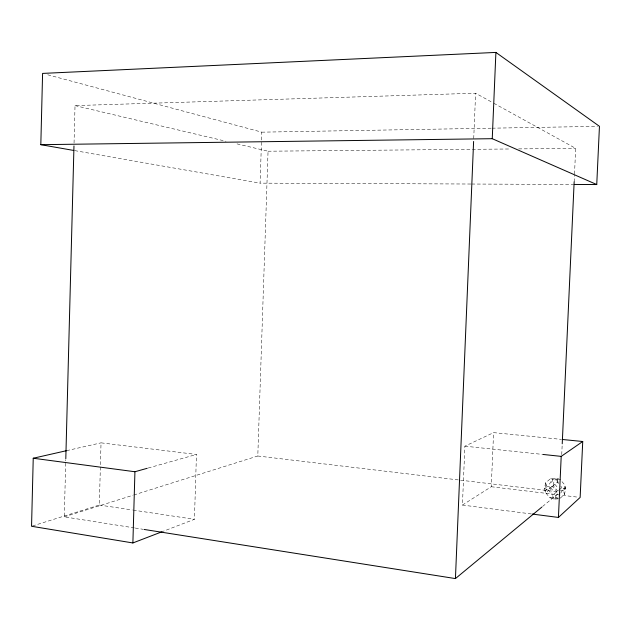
<?xml version="1.0" encoding="UTF-8"?>
<svg xmlns="http://www.w3.org/2000/svg" width="631" height="631" viewBox="0 0 631 631"><rect width="100%" height="100%" fill="white"/><g stroke="black" fill="none" stroke-linecap="round" stroke-linejoin="round"><path stroke-width="0.47" stroke-dasharray="3.15 2.37" d="M134.34 527.902L64.283 516.852L65.774 459.786M74.048 142.985L75.026 105.598L475.608 93.222L492.866 102.735M32.481 525.978L99.327 505.037L101.031 442.844L196.454 454.462L194.427 519.297L163.192 531.302M470.75 184.023L260.098 183.148L261.502 140.989M261.534 140.003L261.794 132.163L45.44 74.174M133.796 494.996L257.795 456L268.049 151.211L235.56 143.537M473.723 138.512L475.608 93.222M531.278 513.942L462.428 505.068L464.881 446.18L493.584 432.629L561.18 439.357M462.428 505.068L491.265 486.738L493.584 432.629M561.732 454.628L562.182 444.784M574.155 181.854L574.462 174.961M574.51 173.975L575.677 148.372L493.726 103.208M564.642 489.806L565.266 486.982M564.422 494.601L565.668 488.954L564.863 485.01L560.257 479.655L556.518 478.298L550.666 478.558L545.681 482.778L544.364 488.386L545.255 492.298L549.806 497.638L553.513 499.121L559.389 498.805L564.422 494.601L563.609 490.666L564.863 485.01M549.806 497.638L555.651 497.338L556.921 491.723L552.385 486.422L546.564 486.698L545.255 492.298M544.364 488.386L548.047 489.814L553.087 485.57L554.389 479.923L560.257 479.655M545.468 487.542L546.123 484.742M551.533 482.51L553.592 478.424M560.651 493.15L563.783 488.244M549.364 484.166L552.519 479.237M552.385 486.422L557.354 482.242L556.518 478.298M553.513 499.121L552.653 495.201L558.348 490.524M559.058 489.932L561.905 487.542L565.668 488.954M542.597 506.472L558.514 493.308M64.283 516.852L132.857 495.288M148.182 468.021L196.454 454.462M66.657 450.652L101.031 442.844M554.586 498.222L557.512 498.072M563.609 490.666L557.709 490.957L553.087 485.57M555.454 479.11L558.38 478.976L559.279 480.522M261.794 132.163L491.163 128.196M492.148 128.18L597.478 126.358M268.049 151.211L510.81 148.971M518.674 148.9L575.677 148.372M471.736 184.031L573.122 184.457M464.881 446.18L541.745 454.32M257.795 456L558.072 491.817M491.265 486.738L578.193 497.204M99.327 505.037L132.321 509.982M133.291 510.132L194.427 519.297M135.31 528.06L143.095 529.291M74.781 150.628L260.098 183.148M75.026 105.598L226.008 141.281M550.666 478.558L554.389 479.923M555.651 497.338L559.389 498.805M557.354 482.242L558.49 483.567M560.762 486.217L561.905 487.542M554.87 484.332L557.134 486.982M550.563 487.692L552.874 490.39M548.047 489.814L552.653 495.201M546.201 489.096L548.931 493.742M557.323 479.789L558.435 483.456M549.483 486.564L551.1 492.006M545.681 482.778L546.564 486.698"/><path stroke-width="0.95" d="M73.811 150.462L40.818 144.673L42.592 73.409L495.895 52.42L599.45 126.326L596.745 184.552L574.107 184.457M66.657 450.652L33.238 458.24L31.55 526.27L132.881 542.952L162.277 531.657M65.798 458.8L73.969 145.942M132.881 542.952L134.931 471.743L147.236 468.289M144.073 529.441L455.432 578.58L473.605 141.462M596.745 184.552L492.251 138.694L495.895 52.42M558.427 517.436L561.204 456.379L582.736 441.503L580.141 497.441L558.427 517.436L532.241 514.06M562.229 443.798L574.155 181.854M455.432 578.58L541.84 507.103M40.818 144.673L492.251 138.694M562.158 439.46L582.736 441.503M542.715 454.423L561.204 456.379M33.238 458.24L134.931 471.743"/></g></svg>
